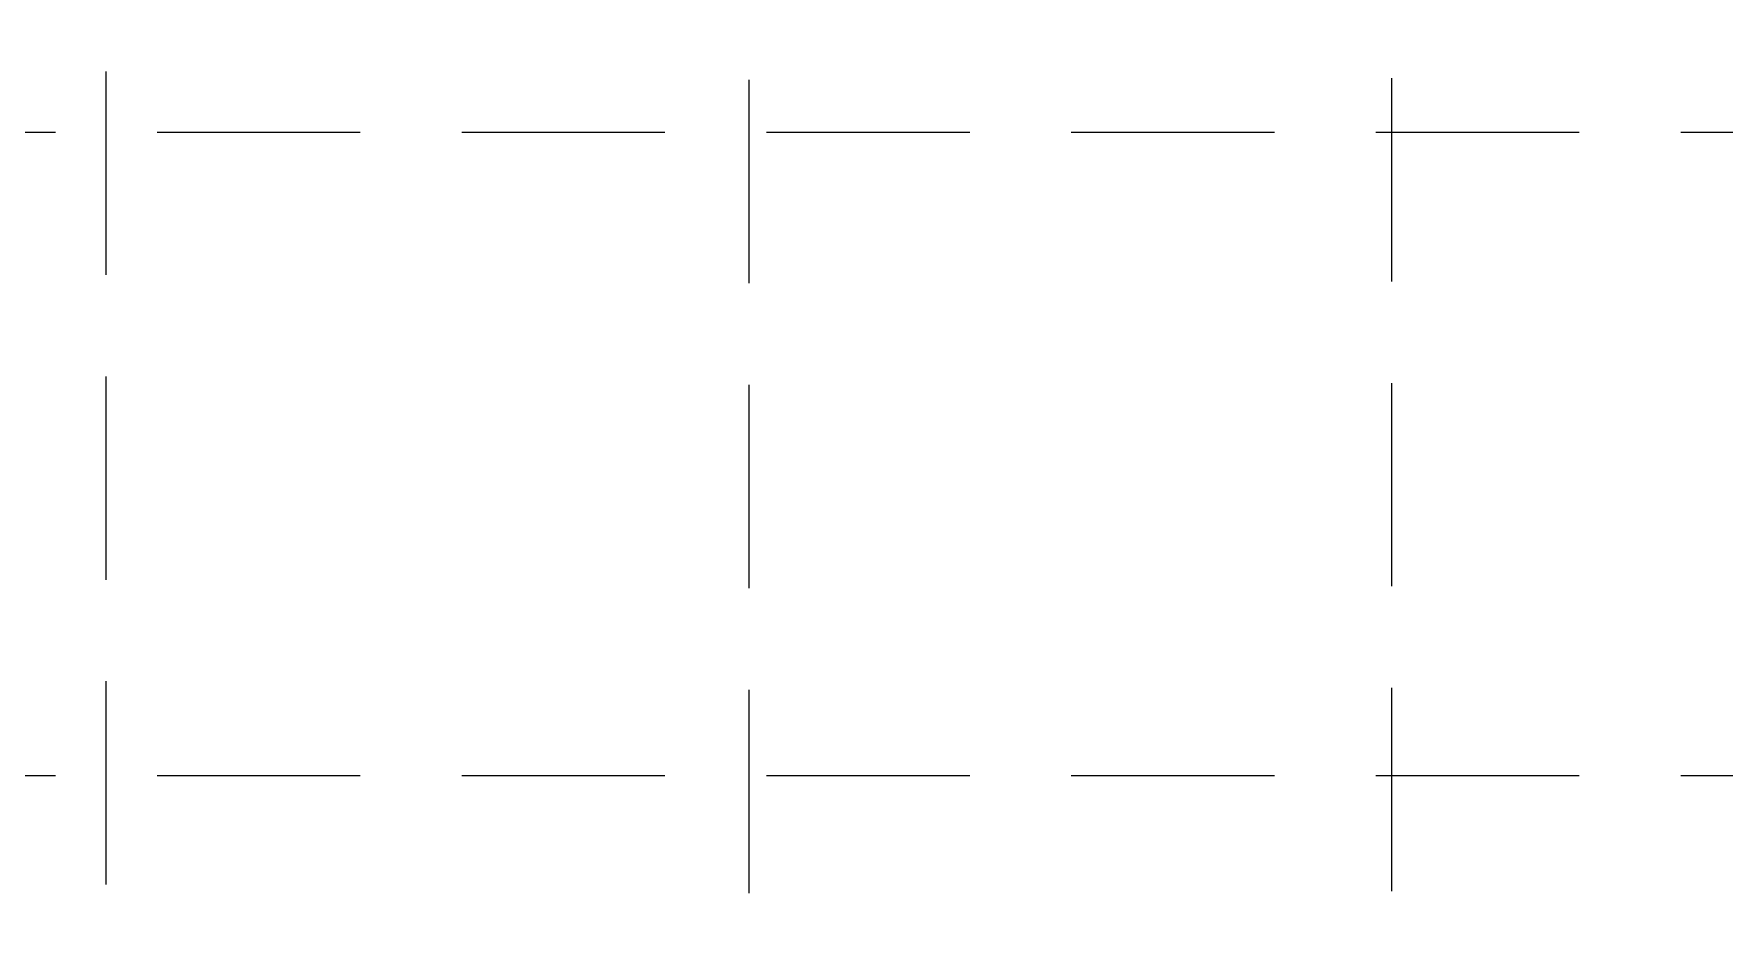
# Model space of a CAD drawing. Header units: inches. Extents: x 3312 to 5850, y 7905 to 11961.
# Drawn here: x 5586.7 to 5753.1, y 11310.1 to 11397.7 of the extents above; entities that cross this region are included whole.
import ezdxf

# ---------------------------------------------------------------- set-up
doc = ezdxf.new("R2010")
doc.units = ezdxf.units.IN
doc.header["$LTSCALE"] = 80
doc.header["$MEASUREMENT"] = 0
doc.linetypes.add('HIDDEN', pattern=[0.375, 0.25, -0.125])
doc.layers.add('grid', color=254, linetype='HIDDEN')

msp = doc.modelspace()

# ---------------------------------------------------------------- linework, layer by layer
at = {"layer": 'grid', "color": 252, "linetype": 'HIDDEN', "lineweight": 0}
for p, q in [((5593.94, 8223.97), (5593.75, 11895.62)), ((5657.35, 8223.14), (5657.02, 11895.62)), ((5720.67, 8223.32), (5720.3, 11895.62)), ((3378.79, 11387.99), (5783.3, 11387.99)), ((3378.79, 11324.71), (5783.3, 11324.71))]:
    msp.add_line(p, q, dxfattribs=at)

doc.saveas('drawing.dxf')
